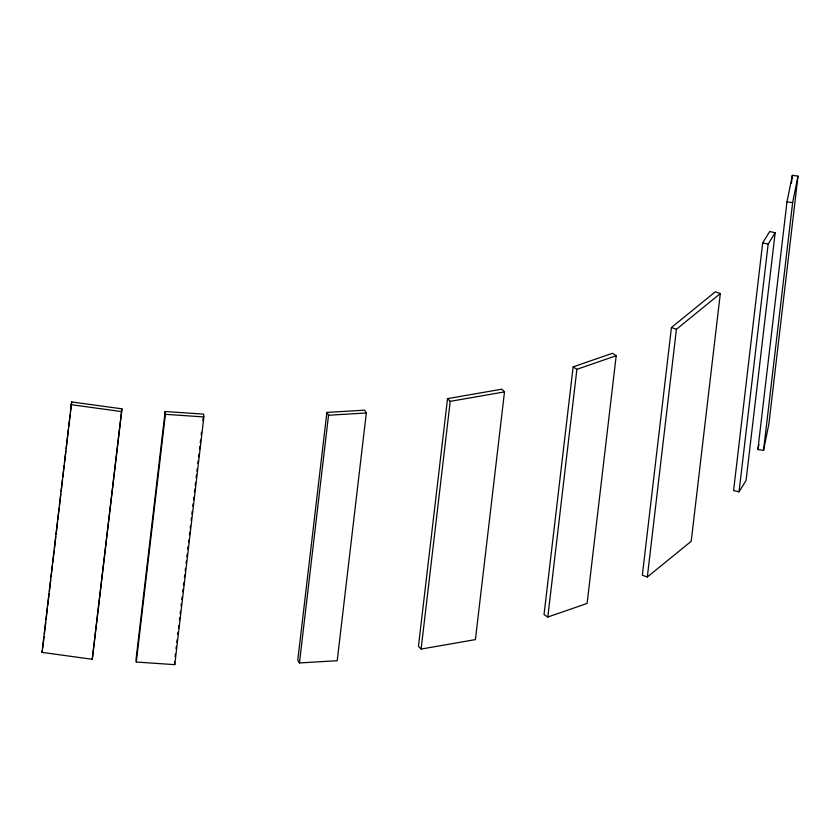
<?xml version="1.0" encoding="UTF-8"?>
<svg xmlns="http://www.w3.org/2000/svg" width="840" height="840" viewBox="0 0 840 840"><rect width="100%" height="100%" fill="white"/><g stroke="black" fill="none" stroke-linecap="round" stroke-linejoin="round"><path stroke-width="1.26" d="M42 652.375L71.652 401.93L121.916 408.839L92.264 659.284L42 652.375L42.368 650.549M42.704 648.344L44.079 636.678M44.384 634.085L45.759 622.409M46.063 619.815L47.429 608.139M47.733 605.546L49.109 593.87M49.413 591.276L50.778 579.611M51.083 577.017L52.458 565.341M52.763 562.748L54.138 551.072M54.443 548.478L55.807 536.812M56.112 534.219L57.488 522.543M57.792 519.95L59.157 508.274M59.462 505.68L60.837 494.015M61.142 491.421L62.517 479.745M62.822 477.152L64.187 465.476M64.491 462.882L65.867 451.206M66.171 448.613L68.46 429.167M68.764 426.573L70.13 414.897M70.434 412.304L71.652 401.93M92.264 659.284L121.916 408.839M165.154 411.516L136.048 659.232L136.3 662.046L174.773 664.65L203.868 416.934L203.616 414.12L165.154 411.516L165.406 414.33L136.3 662.046M175.13 656.649L175.434 654.055M176.043 648.869L176.347 646.275M176.809 642.38L177.114 639.786M177.723 634.599L178.028 632.005M178.479 628.11L178.784 625.517M179.393 620.329L179.697 617.736M180.159 613.851L180.464 611.258M181.072 606.071L181.377 603.477M181.828 599.582L182.133 596.988M182.742 591.801L183.047 589.207M183.509 585.312L183.813 582.719M184.422 577.532L184.727 574.938M185.189 571.053L185.493 568.46M186.102 563.273L186.407 560.669M186.858 556.784L187.162 554.19M187.772 549.003L188.076 546.409M188.538 542.514L188.843 539.921M189.452 534.734L189.756 532.14M190.208 528.255L190.512 525.651M191.132 520.464L191.436 517.87M191.888 513.986L192.192 511.392M192.801 506.205L193.106 503.612M193.567 499.716L193.872 497.123M194.481 491.935L194.785 489.342M195.237 485.447L195.541 482.853M196.151 477.666L196.455 475.072M196.917 471.188L197.222 468.594M197.831 463.407L198.135 460.814M198.597 456.918L198.902 454.325M199.511 449.138L199.815 446.544M200.267 442.649L200.571 440.055M201.18 434.868L201.484 432.274M202.86 420.599L203.165 418.005M326.886 412.419L297.791 660.135L299.439 662.949L337.218 660.712L366.324 412.997L364.675 410.183L326.886 412.419L328.534 415.233L299.439 662.949M447.531 398.632L418.435 646.359L421.113 649.058L475.409 639.607L504.504 391.892L501.827 389.193L447.531 398.632L450.219 401.342L421.113 649.058M573.143 366.881L544.037 614.597L547.806 617.022L587.097 603.435L616.203 355.719L612.433 353.294L573.143 366.881L576.901 369.306L616.203 355.719M547.806 617.022L576.901 369.306M671.433 327.516L642.337 575.232L647.325 577.006L691.215 541.286L720.311 293.57L715.323 291.784L671.433 327.516L676.421 329.291L720.311 293.57M647.325 577.006L676.421 329.291M762.689 242.855L733.582 490.57L739.043 491.831L746.067 480.48L775.163 232.764L769.713 231.504L762.689 242.855L768.149 244.115L775.163 232.764M739.043 491.831L768.149 244.115M757.88 449.558L786.986 201.841L792.351 175.35L798 176.127L768.904 423.843L763.539 450.334L757.88 449.558L758.909 444.507M791.438 183.131L792.351 175.35M763.539 450.334L792.635 202.619L798 176.127M450.219 401.342L504.504 391.892M328.534 415.233L366.324 412.997M165.406 414.33L203.868 416.934M786.986 201.841L792.635 202.619M71.096 404.659L121.359 411.569M174.521 661.836L174.773 664.65"/></g></svg>
